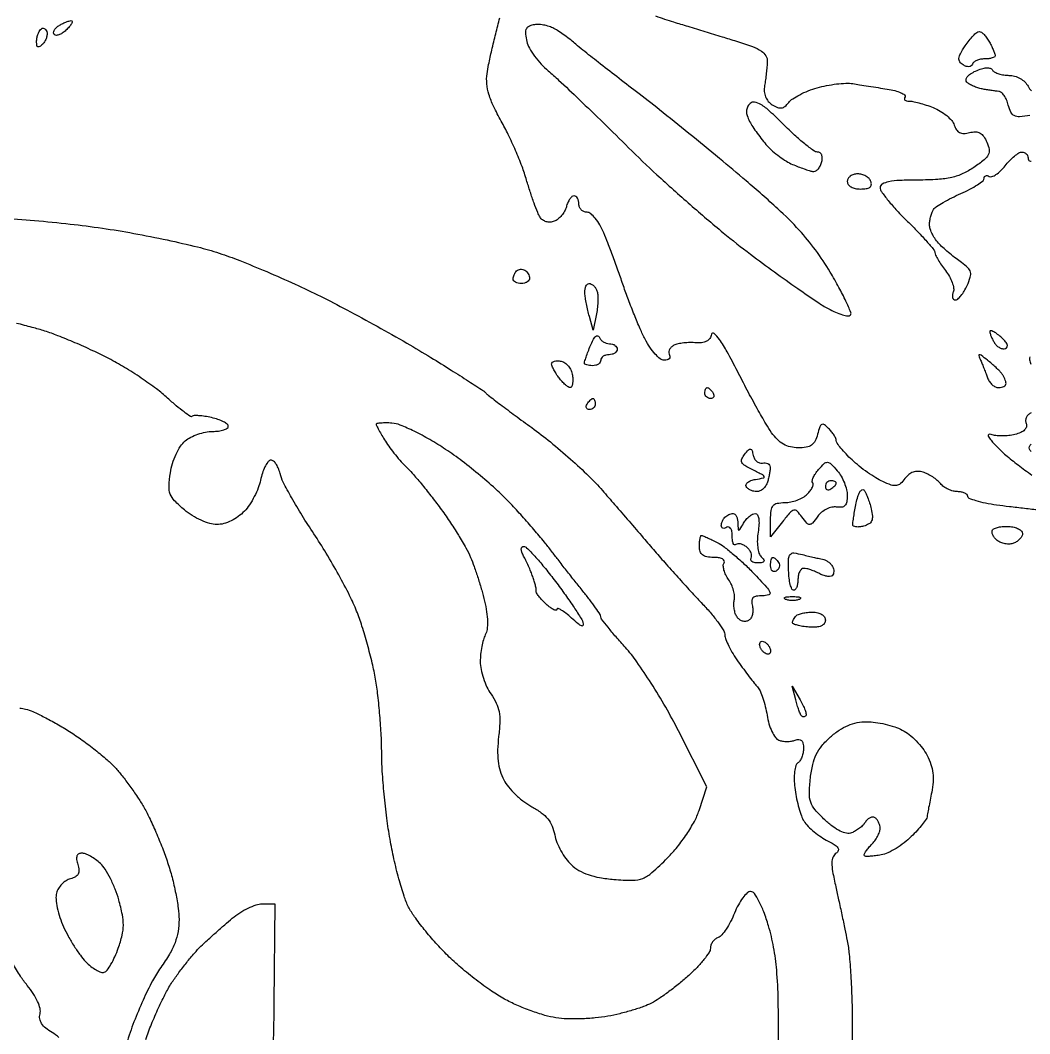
# Model space of a CAD drawing. Extents: x 0 to 102, y 0 to 135.
# Drawn here: x 58.12 to 73.71, y 70.39 to 86.04 of the extents above; entities that cross this region are included whole.
import ezdxf

# ---------------------------------------------------------------- set-up
doc = ezdxf.new("R2010")
doc.units = 0
doc.header["$MEASUREMENT"] = 0

msp = doc.modelspace()

# ---------------------------------------------------------------- linework, layer by layer
for points in [[(67.934866, 86.108744, 0.011728), (68.211253, 86.01705, 0.000029), (68.431732, 85.949614, 0.000017), (68.695935, 85.868832, 0.000017), (68.960376, 85.787995, 0.000028), (69.18165, 85.720377, -0.013184), (69.431023, 85.636938, -0.05921), (69.56814, 85.567712, -0.115076), (69.63769, 85.493922, -0.144993), (69.659786, 85.403127, -0.010727), (69.654192, 85.324156, -0.005417), (69.643931, 85.224889, -0.005377), (69.631112, 85.122535, -0.007968), (69.617486, 85.033155, 0.059216), (69.612975, 84.941039, 0.078366), (69.631748, 84.859312, 0.082877), (69.673562, 84.790738, 0.075987), (69.736505, 84.737055, 0.044146), (69.817359, 84.696364, 0.129958), (69.878673, 84.688999, 0.139846), (69.932868, 84.712994, 0.05442), (69.990305, 84.772541, -0.083306), (70.051633, 84.829211, -0.025549), (70.160896, 84.893028, -0.024784), (70.292561, 84.95309, -0.024797), (70.4295, 84.999817, -0.022186), (70.574572, 85.034534, -0.018713), (70.730623, 85.058614, -0.019123), (70.874789, 85.0698, -0.048692), (70.9794, 85.063714, -0.000093), (71.082763, 85.047499, -0.000039), (71.222655, 85.025516, -0.000038), (71.372654, 85.001922, -0.000049), (71.510501, 84.980214, -0.022475), (71.629987, 84.955839, -0.041923), (71.72337, 84.923855, -0.060949), (71.780772, 84.889795, -0.384159), (71.786361, 84.859077, 0.127378), (71.778187, 84.832668, 0.203434), (71.786266, 84.810847, 0.151622), (71.810511, 84.797163, 0.067552), (71.84746, 84.794275, -0.065671), (71.904767, 84.790012, -0.014337), (72.001255, 84.767004, -0.014699), (72.112163, 84.733648, -0.013626), (72.223793, 84.693052, -0.040714), (72.33148, 84.640043, -0.039148), (72.430667, 84.569672, -0.041788), (72.507908, 84.493435, -0.100609), (72.546797, 84.423561, 0.069079), (72.581268, 84.351331, 0.133379), (72.628972, 84.30929, 0.122591), (72.694383, 84.295126, 0.053603), (72.782904, 84.307405, -0.062608), (72.87484, 84.31848, -0.124937), (72.945292, 84.300208, -0.115638), (73.001987, 84.249205, -0.049232), (73.0521, 84.159523, -0.061505), (73.085379, 84.047317, -0.161673), (73.072575, 83.965432, -0.105693), (73.007577, 83.886079, -0.018693), (72.852005, 83.771086, -0.041593), (72.680436, 83.67376, -0.052623), (72.507894, 83.615099, -0.040564), (72.294259, 83.584669, -0.014312), (71.984855, 83.574832, 0.009751), (71.705024, 83.568489, 0.038011), (71.533226, 83.548096, 0.071989), (71.434576, 83.513437, 0.279236), (71.4024, 83.460315, 0.156659), (71.42307, 83.395963, 0.014282), (71.526271, 83.26025, 0.017394), (71.662571, 83.102789, 0.012743), (71.824087, 82.937469, -0.007946), (71.985756, 82.775137, -0.011643), (72.12229, 82.626856, -0.007162), (72.230934, 82.499574, -0.170068), (72.247087, 82.456044, 0.112471), (72.256868, 82.41649, 0.016906), (72.296328, 82.344298, 0.018262), (72.349803, 82.260973, 0.014861), (72.412873, 82.175694, -0.038622), (72.472363, 82.086712, -0.042444), (72.515336, 81.992331, -0.046741), (72.537201, 81.906348, -0.131249), (72.530722, 81.845101, 0.057221), (72.51874, 81.798582, 0.101952), (72.521314, 81.759291, 0.148214), (72.537583, 81.73351, 0.180314), (72.564169, 81.7236, 0.184102), (72.601626, 81.737876, 0.039616), (72.650494, 81.788947, 0.036397), (72.700923, 81.860886, 0.027786), (72.7456, 81.946058, 0.029461), (72.79532, 82.074774, 0.138506), (72.798024, 82.153232, 0.146499), (72.759276, 82.219102, 0.034294), (72.658566, 82.300471, -0.013076), (72.575303, 82.362098, -0.008069), (72.480515, 82.438663, -0.00809), (72.389218, 82.517417, -0.014364), (72.316987, 82.585613, -0.042925), (72.25846, 82.655155, -0.036712), (72.209179, 82.737291, -0.038347), (72.175501, 82.819136, -0.08079), (72.165095, 82.88685, -0.035657), (72.170153, 82.949908, -0.02811), (72.184268, 83.016947, -0.028869), (72.204593, 83.077984, -0.060454), (72.228545, 83.121835, -0.091988), (72.272978, 83.164632, -0.013998), (72.37806, 83.229811, -0.01527), (72.508033, 83.300253, -0.012694), (72.65025, 83.367334, 0.0167), (72.787998, 83.43366, 0.024344), (72.904182, 83.501863, 0.021747), (72.991223, 83.564395, 0.230014), (73.0098, 83.602641, -0.120145), (73.015985, 83.62801, -0.187095), (73.032661, 83.642713, -0.15245), (73.057861, 83.643977, -0.075421), (73.087626, 83.631287, 0.233207), (73.129017, 83.627328, 0.057043), (73.191646, 83.659682, 0.046604), (73.262811, 83.717695, 0.031812), (73.332451, 83.795494, -0.025078), (73.403253, 83.876766, -0.030087), (73.477883, 83.945435, -0.031219), (73.546263, 83.994382, -0.140627), (73.593026, 84.0078, -0.094684), (73.628743, 84.000975, -0.096815), (73.659113, 83.981482, -0.098901), (73.679442, 83.952394, -0.103571), (73.6866, 83.918207, 0.102575), (73.692876, 83.887938, 0.178572), (73.710366, 83.86962, 0.16638), (73.736611, 83.866313, 0.087518)], [(73.860339, 78.477688, -0.002532), (73.631874, 78.50215, -0.002521), (73.39941, 78.529419, -0.003971), (73.20015, 78.55542, -0.015097), (73.029914, 78.584273, -0.023926), (72.886469, 78.620278, -0.020534), (72.777494, 78.658193, -0.307942), (72.756, 78.689784, 0.204787), (72.744102, 78.717616, 0.083439), (72.70934, 78.74121, 0.06368), (72.657965, 78.757252, 0.043893), (72.597159, 78.7626, -0.066085), (72.52882, 78.771672, -0.044465), (72.454839, 78.798914, -0.044388), (72.386661, 78.838899, -0.064825), (72.335719, 78.886224, 0.047306), (72.284297, 78.937454, 0.027426), (72.213975, 78.989175, 0.027216), (72.137085, 79.033701, 0.040808), (72.065347, 79.063097, 0.072458), (71.985783, 79.076155, 0.090034), (71.91189, 79.06411, 0.086976), (71.84505, 79.026311, 0.062891), (71.786155, 78.963971, -0.049451), (71.71666, 78.886345, -0.152741), (71.653656, 78.856789, -0.117505), (71.574704, 78.864585, -0.023794), (71.442994, 78.917184, -0.031591), (71.336904, 78.973865, -0.01513), (71.207996, 79.05908, -0.014933), (71.07833, 79.156478, -0.020608), (70.968426, 79.251962, -0.01409), (70.875425, 79.344832, -0.018943), (70.79693, 79.43432, -0.016284), (70.738058, 79.511828, -0.155494), (70.7256, 79.550918, 0.110436), (70.717844, 79.585605, 0.030411), (70.690833, 79.634959, 0.029164), (70.652543, 79.688606, 0.026808), (70.607244, 79.739042, 0.038914), (70.540583, 79.796063, 0.28693), (70.500664, 79.798901, 0.192751), (70.469586, 79.76216, 0.018841), (70.436432, 79.648399, -0.056024), (70.39806, 79.545783, -0.123318), (70.343521, 79.48299, -0.111746), (70.261983, 79.449695, -0.041298), (70.137549, 79.4394, -0.057423), (70.016196, 79.453383, -0.071575), (69.91059, 79.494629, -0.067064), (69.815843, 79.566533, -0.043145), (69.726705, 79.67205, -0.022216), (69.640843, 79.805771, -0.004659), (69.50333, 80.047595, -0.004877), (69.349011, 80.331433, -0.004599), (69.197163, 80.6238, 0.008506), (69.039701, 80.92127, 0.026276), (68.919631, 81.114329, 0.056836), (68.838414, 81.206467, 0.576138), (68.79955, 81.193991, -0.100802), (68.770663, 81.128555, -0.122553), (68.719995, 81.084983, -0.094451), (68.643769, 81.063227, -0.041455), (68.53836, 81.062509, 0.028032), (68.443118, 81.064415, 0.026216), (68.346081, 81.055807, 0.027169), (68.260827, 81.03895, 0.076155), (68.204949, 81.015222, 0.073593), (68.168598, 80.984574, 0.08798), (68.145296, 80.946384, 0.100585), (68.13842, 80.906774, 0.131994), (68.148913, 80.871754, -0.150853), (68.156671, 80.841885, -0.191597), (68.14505, 80.816134, -0.131257), (68.113736, 80.798732, -0.061633), (68.067412, 80.793, -0.16846), (68.006361, 80.81417, -0.040866), (67.927029, 80.887966, -0.037359), (67.845006, 80.992531, -0.029694), (67.772309, 81.11629, -0.015096), (67.697135, 81.275327, -0.006467), (67.60595, 81.491946, -0.006392), (67.514655, 81.725446, -0.008377), (67.437585, 81.94114, 0.003954), (67.36281, 82.156401, 0.003107), (67.278473, 82.388559, 0.003141), (67.197361, 82.603436, 0.007725), (67.13436, 82.75995, 0.031422), (67.074046, 82.881397, 0.040335), (67.003181, 82.984008, 0.04518), (66.932539, 83.056088, 0.178143), (66.875165, 83.0772, -0.09996), (66.82717, 83.086892, -0.098157), (66.786343, 83.114477, -0.097725), (66.758997, 83.155668, -0.098124), (66.7494, 83.2041, 0.056959), (66.743853, 83.252638, 0.076307), (66.727447, 83.293723, 0.095369), (66.703176, 83.321263, 0.166062), (66.674667, 83.331, 0.181292), (66.642856, 83.319074, 0.060024), (66.608922, 83.281423, 0.050535), (66.578193, 83.226823, 0.038985), (66.555799, 83.162227, -0.062645), (66.528309, 83.093582, -0.047925), (66.482484, 83.026859, -0.048978), (66.426359, 82.971852, -0.077919), (66.368194, 82.938399, -0.078564), (66.305979, 82.925164, -0.083671), (66.244127, 82.932256, -0.087051), (66.18999, 82.958727, -0.094723), (66.149937, 83.001422, -0.046245), (66.113172, 83.073412, -0.007721), (66.05781, 83.218597, -0.008406), (65.99805, 83.391908, -0.007363), (65.941333, 83.574929, 0.019307), (65.871643, 83.782173, 0.010594), (65.771269, 84.030453, 0.010546), (65.65856, 84.278517, 0.016563), (65.550304, 84.486111, -0.01794), (65.432413, 84.71371, -0.0374), (65.360743, 84.899989, -0.047352), (65.328189, 85.062346, -0.060144), (65.330769, 85.215082, -0.017211), (65.355648, 85.358769, -0.00479), (65.404501, 85.582001, -0.004828), (65.464688, 85.833734, -0.005051), (65.528867, 86.0805, -0.00752)], [(73.716924, 84.572145, -0.022875), (73.556901, 84.553639, -0.129433), (73.473265, 84.569554, -0.172738), (73.421027, 84.622021, -0.048842), (73.381595, 84.732262, 0.0406), (73.354672, 84.811624, 0.050265), (73.316685, 84.879748, 0.058649), (73.274017, 84.927786, 0.166627), (73.233279, 84.944873, -0.013565), (73.185288, 84.9494, -0.005094), (73.118332, 84.958246, -0.005042), (73.045587, 84.969363, -0.006106), (72.977593, 84.98131, -0.032418), (72.911115, 84.998353, -0.026845), (72.842946, 85.02475, -0.027668), (72.782928, 85.055877, -0.06299), (72.742648, 85.087112, -0.224132), (72.729163, 85.124705, -0.143225), (72.746742, 85.168582, -0.082553), (72.797748, 85.2152, -0.037072), (72.877584, 85.258985, -0.031101), (72.969358, 85.29409, -0.06188), (73.045809, 85.307967, -0.088825), (73.103263, 85.300967, -0.181662), (73.138672, 85.27361, 0.132687), (73.172056, 85.242297, 0.044833), (73.233993, 85.216114, 0.040853), (73.310919, 85.198209, 0.036772), (73.392516, 85.1922, -0.070145), (73.479202, 85.179979, -0.060567), (73.563901, 85.144058, -0.061527), (73.636247, 85.089629, -0.078034), (73.6866, 85.023, 0.079043), (73.741466, 84.950701, 0.074598)], [(57.820567, 82.987598, -0.006552), (58.341154, 82.950101, -0.006479), (58.891814, 82.895982, -0.008692), (59.3892, 82.831812, -0.008884), (59.875048, 82.751681, -0.007311), (60.390529, 82.649414, -0.007395), (60.861245, 82.541551, -0.01943), (61.19418, 82.446209, -0.014854), (61.511592, 82.331256, -0.006424), (61.927366, 82.160342, -0.00635), (62.365353, 81.967075, -0.008374), (62.75928, 81.779204, -0.006786), (63.163068, 81.571378, -0.004187), (63.63256, 81.316552, -0.004198), (64.092446, 81.056863, -0.007514), (64.4652, 80.834705, -0.002168), (64.776264, 80.641053, -0.003277), (65.045239, 80.469512, -0.001283), (65.27462, 80.320263, -0.076942), (65.3112, 80.287329, 0.058897), (65.346242, 80.253423, 0.001258), (65.537532, 80.108384, 0.002884), (65.762947, 79.940394, 0.001939), (66.022293, 79.750979, -0.014632), (66.309117, 79.530117, -0.010367), (66.618241, 79.266457, -0.010477), (66.90323, 79.002091, -0.021729), (67.111896, 78.781894, -0.000349), (67.301384, 78.563377, -0.000216), (67.523919, 78.306163, -0.000216), (67.743602, 78.051804, -0.000388), (67.923603, 77.84288, 0.003598), (68.09843, 77.642576, 0.00241), (68.30115, 77.415871, 0.002426), (68.499689, 77.198117, 0.00478), (68.65995, 77.027356, -0.015411), (68.792235, 76.880259, -0.019865), (68.903924, 76.736907, -0.018023), (68.986556, 76.612451, -0.138392), (69.0054, 76.545672, 0.096188), (69.017903, 76.481282, 0.020023), (69.065457, 76.37582, 0.02033), (69.131585, 76.256004, 0.017967), (69.20985, 76.136779, 0.004417), (69.295021, 76.018892, 0.004481), (69.381864, 75.903091, 0.004364), (69.459184, 75.8037, 0.018291), (69.50833, 75.746111, -0.082945), (69.548113, 75.685057, -0.021621), (69.590466, 75.575462, -0.021368), (69.628492, 75.444607, -0.020381), (69.655903, 75.308912, 0.0322), (69.685773, 75.177156, 0.038334), (69.731135, 75.05807, 0.041982), (69.784143, 74.966447, 0.150107), (69.836823, 74.925189, 0.055439), (69.894866, 74.910019, 0.036056), (69.96406, 74.904973, 0.036071), (70.033207, 74.909918, 0.055784), (70.0911, 74.925006, -0.088263), (70.147635, 74.935899, -0.200205), (70.187303, 74.920013, -0.152668), (70.210845, 74.876057, -0.04721), (70.218, 74.800444, -0.045758), (70.211556, 74.730179, -0.045804), (70.19244, 74.662283, -0.049822), (70.164369, 74.606408, -0.113511), (70.130987, 74.573409, 0.188254), (70.099797, 74.531957, 0.037276), (70.081139, 74.439153, 0.034765), (70.074724, 74.321317, 0.026215), (70.083479, 74.191885, 0.01863), (70.105376, 74.053756, 0.015799), (70.138497, 73.909744, 0.016088), (70.177071, 73.780403, 0.042373), (70.2153, 73.691645, 0.063502), (70.269223, 73.61583, 0.02778), (70.357934, 73.529778, 0.026942), (70.463535, 73.44769, 0.032423), (70.571227, 73.382832, -0.019219), (70.691161, 73.314849, -0.092981), (70.748761, 73.262303, -0.244129), (70.756167, 73.218354, -0.178166), (70.725083, 73.178681, 0.15367), (70.675679, 73.121465, 0.098343), (70.657116, 73.034907, 0.049019), (70.668555, 72.896992, 0.010183), (70.717175, 72.658474, -0.001814), (70.761648, 72.457537, -0.001211), (70.811179, 72.227154, -0.00122), (70.858117, 72.003546, -0.002396), (70.894168, 71.8254, -0.026253), (70.923416, 71.621382, -0.007093), (70.948128, 71.295592, -0.007161), (70.965661, 70.92441, -0.007369), (70.972339, 70.5564, -0.00952), (70.966633, 70.191497, -0.009723)], [(69.832468, 70.218, 0.00519), (69.827824, 70.911671, 0.016657), (69.804556, 71.373088, 0.024035), (69.757525, 71.727975, 0.028166), (69.678102, 72.05805, 0.016526), (69.605684, 72.272617, 0.030507), (69.53072, 72.440689, 0.034052), (69.459403, 72.557371, 0.243154), (69.402467, 72.5868, 0.192515), (69.348905, 72.565383, 0.041504), (69.281227, 72.489313, 0.03765), (69.212614, 72.381998, 0.028254), (69.153241, 72.254929, -0.024245), (69.093567, 72.124499, -0.028112), (69.024114, 72.006981, -0.028922), (68.955093, 71.915776, -0.125337), (68.900126, 71.876884, 0.079118), (68.854128, 71.850283, 0.06535), (68.815146, 71.809109, 0.066664), (68.788788, 71.760214, 0.090567), (68.7798, 71.710999, -0.146291), (68.760708, 71.647142, -0.02221), (68.68188, 71.537988, -0.023289), (68.574094, 71.414209, -0.018271), (68.446454, 71.29013, -0.013229), (68.301168, 71.165693, -0.010963), (68.140249, 71.040836, -0.011115), (67.987636, 70.932868, -0.029067), (67.872158, 70.864372, -0.033231), (67.749649, 70.811008, -0.012945), (67.574112, 70.753131, -0.012748), (67.380219, 70.700074, -0.015455), (67.19589, 70.66065, -0.022343), (67.002547, 70.634367, -0.015232), (66.781061, 70.621068, -0.015375), (66.566217, 70.621333, -0.029666), (66.395004, 70.637008, -0.033642), (66.224327, 70.674793, -0.015994), (66.010379, 70.745009, -0.015773), (65.790525, 70.832986, -0.021564), (65.598994, 70.926763, -0.026258), (65.402322, 71.047597, -0.012825), (65.164227, 71.220863, -0.012685), (64.925247, 71.414158, -0.017936), (64.723387, 71.59897, -0.015356), (64.541313, 71.789434, -0.013362), (64.362354, 71.999567, -0.013557), (64.210655, 72.19845, -0.038092), (64.119462, 72.34774, -0.039568), (64.049787, 72.515753, -0.011598), (63.969605, 72.783644, -0.011571), (63.893085, 73.090367, -0.012174), (63.832251, 73.395171, -0.011289), (63.783038, 73.720636, -0.007838), (63.741532, 74.09027, -0.00791), (63.712851, 74.446583, -0.016128), (63.7038, 74.727102, 0.012822), (63.696936, 74.994745, 0.007972), (63.675834, 75.308151, 0.007996), (63.645119, 75.616881, 0.014316), (63.608598, 75.869133, 0.015449), (63.557937, 76.114871, 0.00933), (63.483554, 76.402741, 0.009342), (63.398902, 76.686202, 0.016155), (63.316604, 76.917975, 0.023377), (63.208995, 77.158783, 0.009531), (63.041395, 77.476006, 0.009406), (62.848043, 77.810646, 0.011854), (62.656065, 78.112512, -0.009094), (62.47426, 78.394927, -0.010472), (62.311488, 78.670934, -0.009642), (62.18335, 78.909665, -0.05818), (62.134262, 79.041235, 0.038619), (62.105207, 79.129479, 0.060289), (62.065802, 79.198993, 0.082518), (62.022801, 79.240689, 0.236013), (61.982728, 79.246409, 0.161959), (61.942986, 79.216641, 0.037846), (61.900238, 79.143871, 0.03518), (61.861509, 79.048334, 0.028276), (61.833179, 78.941098, -0.042972), (61.797687, 78.821124, -0.026467), (61.736739, 78.686973, -0.026445), (61.661822, 78.559766, -0.042292), (61.583608, 78.460973, -0.047761), (61.48969, 78.378408, -0.043879), (61.379206, 78.31248, -0.045694), (61.264343, 78.269379, -0.067014), (61.157544, 78.255, -0.072858), (61.048994, 78.270902, -0.033225), (60.914392, 78.321159, -0.031912), (60.776544, 78.394255, -0.03705), (60.656221, 78.481148, -0.024845), (60.505172, 78.621634, -0.102899), (60.438615, 78.726196, -0.103444), (60.419452, 78.848336, -0.025247), (60.440115, 79.052198, -0.036912), (60.473433, 79.197578, -0.034108), (60.528424, 79.340514, -0.035977), (60.596577, 79.463108, -0.073646), (60.669458, 79.54515, -0.055727), (60.754899, 79.601876, -0.034186), (60.866043, 79.64971, -0.03397), (60.984061, 79.682393, -0.050604), (61.090572, 79.6932, 0.0302), (61.184216, 79.698861, 0.046955), (61.263199, 79.716077, 0.059629), (61.318163, 79.741122, 0.261774), (61.335, 79.771078, 0.233059), (61.318358, 79.804842, 0.044005), (61.258669, 79.842845, 0.038846), (61.174677, 79.878489, 0.026879), (61.075151, 79.906029, 0.015361), (60.972931, 79.925209, 0.021659), (60.880815, 79.935519, 0.01869), (60.806084, 79.937819, 0.197196), (60.778476, 79.926276, -0.358262), (60.750913, 79.923584, -0.011165), (60.651374, 79.993599, -0.017119), (60.532095, 80.088012, -0.010423), (60.397499, 80.207171, 0.026345), (60.225745, 80.349738, 0.012151), (59.988554, 80.517582, 0.011997), (59.730021, 80.682396, 0.016293), (59.488623, 80.817729, 0.010289), (59.241463, 80.939507, 0.007788), (58.965531, 81.063276, 0.007882), (58.702718, 81.171401, 0.018097), (58.5009, 81.242417, 0.009228), (58.305396, 81.29942, 0.005151), (58.065474, 81.361948, 0.005136)], [(73.715075, 80.843536, 0.175334), (73.709169, 80.798996, 0.046467), (73.731275, 80.72955, -0.006103)], [(73.735288, 79.980045, 0.093821), (73.691887, 79.953226, 0.096565), (73.661815, 79.912638, 0.099073), (73.64968, 79.864639, 0.104512), (73.657334, 79.816641, -0.155133), (73.660417, 79.764074, -0.137086), (73.632986, 79.716351, -0.091885), (73.573179, 79.676014, -0.041078), (73.482981, 79.645319, -0.034837), (73.388269, 79.62845, -0.02793), (73.284807, 79.623192, -0.028729), (73.188202, 79.62924, -0.061689), (73.115882, 79.647182, 0.200635), (73.079429, 79.646103, 0.422695), (73.070786, 79.622079, 0.065345), (73.114654, 79.555844, 0.012123), (73.213349, 79.447699, 0.027738), (73.341615, 79.327882, 0.010672), (73.532051, 79.175594, 0.010528), (73.746114, 79.018811, 0.012768)], [(73.737083, 79.378311, -0.137793), (73.709262, 79.41825, -0.17236), (73.709556, 79.461446, -0.150879), (73.736915, 79.497609, -0.098036)], [(58.114647, 75.419127, -0.038138), (58.204097, 75.404427, -0.046828), (58.315436, 75.365952, -0.011412), (58.490647, 75.281505, -0.011599), (58.687893, 75.17499, -0.011323), (58.8816, 75.058617, -0.014725), (59.077331, 74.92669, -0.011728), (59.280706, 74.773369, -0.011901), (59.4625, 74.622337, -0.029025), (59.58686, 74.50052, -0.017631), (59.693036, 74.375085, -0.009687), (59.814444, 74.214651, -0.009646), (59.931489, 74.046879, -0.015209), (60.024649, 73.8981, -0.021027), (60.112904, 73.731424, -0.009301), (60.215936, 73.504569, -0.009186), (60.316362, 73.259802, -0.012221), (60.398038, 73.033619, -0.017178), (60.465259, 72.806487, -0.013953), (60.522029, 72.559002, -0.014184), (60.561526, 72.327818, -0.035226), (60.5736, 72.156653, -0.041108), (60.558063, 71.967989, -0.049901), (60.511771, 71.796774, -0.043386), (60.426417, 71.620301, -0.02195), (60.290754, 71.413734, 0.036009), (60.163674, 71.207855, 0.01435), (60.018597, 70.909296, 0.013957), (59.877956, 70.572635, 0.015652), (59.762004, 70.24116, -0.004579)], [(60.059566, 70.3026, -0.014798), (60.147655, 70.537913, -0.011259), (60.257474, 70.790372, -0.011412), (60.371268, 71.022585, -0.026021), (60.469999, 71.1909, -0.013752), (60.571371, 71.335931, -0.00995), (60.691874, 71.492023, -0.010063), (60.812377, 71.63583, -0.021498), (60.91226, 71.7408, -0.006022), (61.01525, 71.837748, -0.003202), (61.144953, 71.955406, -0.003186), (61.27906, 72.073972, -0.004945), (61.396417, 72.174375, -0.032392), (61.512244, 72.259369, -0.029888), (61.641153, 72.331228, -0.031199), (61.763848, 72.381147, -0.08113), (61.857673, 72.396492), (62.0541, 72.396534), (62.039618, 70.863117, -0.005642), (62.026483, 70.22951, -0.005573)], [(58.719804, 70.331934, 0.052028), (58.612642, 70.410062, -0.039101), (58.51461, 70.477732, -0.078439), (58.451904, 70.547533, -0.10115), (58.423322, 70.620413, -0.107192), (58.426502, 70.697076, 0.123696), (58.427226, 70.778687, 0.045349), (58.389803, 70.888697, 0.039342), (58.322684, 71.012386, 0.029118), (58.230454, 71.137813, -0.029062), (58.125768, 71.280149, -0.013343), (58.005471, 71.47664, -0.013163)]]:
    msp.add_lwpolyline(points, format="xyb")
for points in [[(58.908793, 86.036905, -0.386802), (58.922451, 86.024937, -0.14466), (58.917637, 85.997584, -0.057554), (58.889174, 85.953808, -0.023482), (58.841314, 85.901229, -0.039697), (58.784696, 85.852952, -0.058934), (58.727843, 85.821228, -0.077508), (58.67927, 85.80952, -0.220265), (58.647371, 85.821229, -0.195698), (58.6356, 85.849157, -0.119033), (58.643693, 85.884584, -0.084326), (58.671392, 85.922592, -0.052259), (58.71485, 85.956904, -0.021825), (58.767597, 85.987125, -0.021354), (58.823156, 86.01287, -0.02182), (58.87376, 86.031204, -0.071452)], [(66.364392, 85.915663, 0.046678), (66.289877, 85.947298, 0.033891), (66.202314, 85.968766, 0.034498), (66.115618, 85.977789, 0.061279), (66.044187, 85.971511, 0.076695), (65.970593, 85.943544, 0.173817), (65.932294, 85.899018, 0.123025), (65.923706, 85.828588, 0.030445), (65.945195, 85.713348, 0.067626), (65.986121, 85.610966, 0.029367), (66.065886, 85.487621, 0.028396), (66.167391, 85.364519, 0.033623), (66.276967, 85.260941, -0.015948), (66.437091, 85.119953, -0.002268), (66.755161, 84.818632, -0.00258), (67.128152, 84.458356, -0.002196), (67.518058, 84.074476, 0.009522), (67.954459, 83.657233, 0.006359), (68.469046, 83.195607, 0.006404), (68.979551, 82.760639, 0.012492), (69.399456, 82.429411, 0.003833), (69.771064, 82.155475, 0.004395), (70.130354, 81.899637, 0.003972), (70.438557, 81.687859, 0.02503), (70.601666, 81.589186, 0.020782), (70.71528, 81.533962, 0.030484), (70.819621, 81.495883, 0.030739), (70.904222, 81.476294, 0.242457), (70.941385, 81.488185, 0.305183), (70.949754, 81.53101, 0.00922), (70.872369, 81.705295, 0.01532), (70.766946, 81.914417, 0.009621), (70.63164, 82.152485, 0.024485), (70.404101, 82.496008, 0.027616), (70.152404, 82.801469, 0.021666), (69.82108, 83.131244, 0.008318), (69.333865, 83.561238, 0.003592), (68.920403, 83.908981, 0.002519), (68.450026, 84.294875, 0.002541), (67.995804, 84.659889, 0.005307), (67.6377, 84.938526, -0.00169), (67.333457, 85.17174, -0.002031), (67.048993, 85.393173, -0.001735), (66.81079, 85.581494, -0.013608), (66.702792, 85.672398, 0.015316), (66.624336, 85.737979, 0.010586), (66.531815, 85.807507, 0.010685), (66.439956, 85.870609, 0.021448)], [(58.529805, 85.866885, -0.099514), (58.535282, 85.822716, -0.059262), (58.525062, 85.770527, -0.055968), (58.501697, 85.718709, -0.062578), (58.468117, 85.675478, -0.034004), (58.422428, 85.635613, -0.258294), (58.39515, 85.631661, -0.271978), (58.378306, 85.652573, -0.036751), (58.374, 85.71108, -0.041901), (58.378549, 85.765271, -0.036082), (58.392121, 85.820815, -0.037708), (58.412012, 85.869601, -0.080892), (58.435688, 85.902487, -0.120996), (58.461727, 85.918259, -0.167901), (58.488781, 85.917475, -0.142612), (58.512776, 85.899424, -0.080367)], [(72.931953, 85.869, -0.15841), (72.965509, 85.858095, -0.042495), (73.008454, 85.820931, -0.038633), (73.052614, 85.767996, -0.031672), (73.091423, 85.705362, -0.011153), (73.124955, 85.639201, -0.013553), (73.153274, 85.575733, -0.012142), (73.174195, 85.521522, -0.086217), (73.179, 85.493862, -0.273022), (73.168117, 85.475417, -0.054472), (73.131368, 85.460059, -0.043854), (73.078979, 85.449474, -0.027936), (73.01685, 85.446, 0.047196), (72.95273, 85.439934, 0.05446), (72.894048, 85.421945, 0.06264), (72.849046, 85.395494, 0.146701), (72.8265, 85.364111, -0.157721), (72.806597, 85.33763, -0.135589), (72.773671, 85.325838, -0.10012), (72.730812, 85.331234, -0.057848), (72.683627, 85.353469, -0.096975), (72.632925, 85.400635, -0.185339), (72.618744, 85.453587, -0.100644), (72.641605, 85.526081, -0.018489), (72.714506, 85.646858, -0.021023), (72.775502, 85.731922, -0.027657), (72.838422, 85.803746, -0.027411), (72.895458, 85.855957, -0.173321)], [(69.911616, 84.430929, 0.010736), (69.699652, 84.635048, 0.046198), (69.560678, 84.7413, 0.09732), (69.463371, 84.778638, 0.244122), (69.393009, 84.756369, 0.081465), (69.353016, 84.700682, 0.109614), (69.338189, 84.640592, 0.087746), (69.348977, 84.56993, 0.037115), (69.386532, 84.48129, 0.025378), (69.434168, 84.399176, 0.011793), (69.50376, 84.297456, 0.011648), (69.582012, 84.193853, 0.015925), (69.657522, 84.104574, 0.030104), (69.741778, 84.021767, 0.02053), (69.846618, 83.937767, 0.020738), (69.954828, 83.86485, 0.038692), (70.0488, 83.816625, 0.00728), (70.136972, 83.781179, 0.007069), (70.226998, 83.747955, 0.007003), (70.306959, 83.720977, 0.025888), (70.358433, 83.707304, 0.158527), (70.39909, 83.711654, 0.091141), (70.440076, 83.739862, 0.07467), (70.475204, 83.787324, 0.058144), (70.498563, 83.847204, 0.054656), (70.507998, 83.911112, 0.101823), (70.499405, 83.962534, 0.142912), (70.474288, 83.995409, 0.159962), (70.436546, 84.0078, -0.158519), (70.376014, 84.027486, -0.012397), (70.239442, 84.132094, -0.015922), (70.080426, 84.268848, -0.011478)], [(71.054949, 83.6694, 0.070952), (70.993746, 83.660671, 0.08643), (70.941844, 83.63523, 0.100276), (70.907144, 83.597434, 0.136548), (70.8948, 83.553075, 0.164139), (70.910172, 83.50751, 0.101209), (70.953184, 83.469914, 0.077914), (71.018996, 83.445062, 0.051433), (71.099587, 83.43675, 0.036352), (71.189029, 83.443261, 0.121303), (71.243149, 83.465304, 0.202675), (71.265441, 83.50227, 0.127977), (71.259736, 83.553075, 0.10585), (71.230758, 83.597563, 0.066593), (71.181166, 83.63523, 0.062379), (71.11951, 83.660717, 0.066946)], [(65.9152, 82.181607, -0.069632), (65.94305, 82.158499, -0.052641), (65.966615, 82.126446, -0.05339), (65.982628, 82.090791, -0.079017), (65.988, 82.057007, -0.156819), (65.978237, 82.026645, -0.097386), (65.950723, 82.000785, -0.079459), (65.909626, 81.983328, -0.06085), (65.8611, 81.9774, -0.053595), (65.812551, 81.982619, -0.073362), (65.771477, 81.998109, -0.093122), (65.743903, 82.020998, -0.17482), (65.7342, 82.0479, -0.063383), (65.738139, 82.078845, -0.039128), (65.750092, 82.113583, -0.038722), (65.767587, 82.146618, -0.055296), (65.7883, 82.1725, -0.101199), (65.814456, 82.189775, -0.077739), (65.847893, 82.197492, -0.074868), (65.883314, 82.19473, -0.081757)], [(66.909549, 81.9774, -0.125242), (66.941601, 81.969244, -0.064133), (66.97543, 81.944761, -0.057566), (67.005811, 81.908782, -0.055012), (67.027735, 81.866288, -0.073811), (67.040933, 81.807004, -0.022485), (67.043398, 81.714836, -0.021975), (67.036872, 81.610004, -0.022344), (67.021181, 81.506738), (66.97199, 81.2583), (66.911428, 81.4698, -0.012579), (66.887619, 81.561615, -0.009746), (66.866179, 81.662662, -0.009876), (66.849866, 81.757787, -0.023301), (66.842433, 81.82935, -0.049089), (66.844769, 81.886013, -0.071702), (66.85867, 81.93391, -0.095024), (66.881374, 81.966045, -0.193932)], [(73.265574, 81.15238, 0.019574), (73.199907, 81.204293, 0.042744), (73.145063, 81.237496, 0.084017), (73.108988, 81.248312, 0.457151), (73.095695, 81.236322, 0.07274), (73.101018, 81.204539, 0.021351), (73.118207, 81.158002, 0.020955), (73.142275, 81.106669, 0.021084), (73.170511, 81.057639, 0.067561), (73.205824, 81.015677, 0.069452), (73.25074, 80.985105, 0.076389), (73.298047, 80.970136, 0.119496), (73.34039, 80.973697, 0.23613), (73.365095, 80.998407, 0.181464), (73.363643, 81.037089, 0.085808), (73.329884, 81.090023, 0.030954)], [(67.062634, 81.15255, 0.090094), (67.086605, 81.112124, 0.067423), (67.125572, 81.077864, 0.066309), (67.172999, 81.054711, 0.080606), (67.22175, 81.0468, -0.068857), (67.267558, 81.040462, -0.085122), (67.306394, 81.021949, -0.099913), (67.332361, 80.994461, -0.140362), (67.3416, 80.9622, -0.148195), (67.331823, 80.929937, -0.098894), (67.304323, 80.902451, -0.082425), (67.263214, 80.883919, -0.064853), (67.2147, 80.8776, 0.064853), (67.166186, 80.871281, 0.082425), (67.125077, 80.852749, 0.098894), (67.097577, 80.825263, 0.148195), (67.0878, 80.793, -0.148195), (67.078023, 80.760737, -0.098894), (67.050523, 80.733251, -0.082425), (67.009414, 80.714719, -0.064853), (66.9609, 80.7084, -0.027432), (66.912276, 80.71107, -0.043151), (66.871277, 80.719208, -0.053281), (66.842461, 80.731007, -0.275595), (66.834, 80.745193, -0.078579), (66.837827, 80.769395, -0.004495), (66.861813, 80.841136, -0.006774), (66.892414, 80.926234, -0.004917), (66.928684, 81.020143, -0.02705), (66.968133, 81.105595, -0.0763), (67.007246, 81.158251, -0.213662), (67.038956, 81.170136, -0.296477)], [(66.47445, 80.777189, -0.107272), (66.533072, 80.752261, -0.069535), (66.586952, 80.701599, -0.065066), (66.628133, 80.634032, -0.069036), (66.649534, 80.559486, -0.029509), (66.655555, 80.486864, -0.04904), (66.651, 80.425661, -0.066677), (66.637681, 80.383421, -0.290857), (66.616561, 80.37, -0.148471), (66.586347, 80.379174, -0.030008), (66.541167, 80.41349, -0.029251), (66.491596, 80.461371, -0.023741), (66.444167, 80.51805, -0.019492), (66.40095, 80.579841, -0.021275), (66.364004, 80.643071, -0.021316), (66.337193, 80.699489, -0.090849), (66.329091, 80.735753, -0.229459), (66.339722, 80.760047, -0.107788), (66.37068, 80.776657, -0.073041), (66.417934, 80.782925, -0.043623)], [(73.059492, 80.793, 0.004772), (72.961412, 80.86842, 0.162915), (72.933986, 80.8776, 0.52116), (72.924849, 80.864524, 0.016171), (72.953688, 80.793, -0.006625), (72.978892, 80.733778, -0.00353), (73.00858, 80.659887, -0.003513), (73.03785, 80.583966, -0.005459), (73.061913, 80.51805, 0.065189), (73.090615, 80.461447, 0.063242), (73.133172, 80.41349, 0.06844), (73.182526, 80.381014, 0.111796), (73.231167, 80.37, 0.052336), (73.27585, 80.37469, 0.073212), (73.313441, 80.388638, 0.094233), (73.338435, 80.409241, 0.180397), (73.346905, 80.43345, 0.068616), (73.342102, 80.463706, 0.027618), (73.327732, 80.503113, 0.026694), (73.30734, 80.544451, 0.030506), (73.283455, 80.5815, 0.034113), (73.248758, 80.622541, 0.010996), (73.192027, 80.678526, 0.010909), (73.125999, 80.738209, 0.012021)], [(68.732507, 80.37, -0.151918), (68.750335, 80.364455, -0.038439), (68.774214, 80.345149, -0.035638), (68.799343, 80.317783, -0.029505), (68.8221, 80.2854, -0.082592), (68.835341, 80.253074, -0.161196), (68.832709, 80.225651, -0.182303), (68.814821, 80.207423, -0.108972), (68.784793, 80.2008, -0.093332), (68.750593, 80.20724, -0.09642), (68.721518, 80.225651, -0.099167), (68.702058, 80.25312, -0.105053), (68.6952, 80.2854, -0.042167), (68.697936, 80.317789, -0.061769), (68.706159, 80.345149, -0.081139), (68.718241, 80.363701, -0.210953)], [(66.965893, 80.2008, -0.210953), (66.980159, 80.194501, -0.081139), (66.992241, 80.175949, -0.061769), (67.000464, 80.148589, -0.042167), (67.0032, 80.1162, -0.105053), (66.996342, 80.08392, -0.099167), (66.976882, 80.056451, -0.09642), (66.947807, 80.03804, -0.093332), (66.913607, 80.0316, -0.108972), (66.883579, 80.038223, -0.182303), (66.865691, 80.056451, -0.161196), (66.863059, 80.083874, -0.082592), (66.8763, 80.1162, -0.029505), (66.899057, 80.148583, -0.035638), (66.924186, 80.175949, -0.038439), (66.948065, 80.195255, -0.151918)], [(63.861264, 79.820798, 0.012249), (63.768452, 79.824041, 0.020421), (63.690306, 79.821664, 0.015628), (63.629603, 79.81542, 0.375559), (63.6192, 79.803523, 0.120704), (63.624298, 79.782712, 0.004866), (63.661136, 79.713685, 0.008293), (63.707265, 79.63247, 0.005753), (63.761961, 79.542173, 0.018944), (63.829675, 79.441916, 0.012039), (63.915612, 79.330264, 0.012092), (64.00537, 79.224613, 0.021859), (64.084554, 79.1433, -0.024924), (64.175977, 79.048262, -0.006554), (64.312551, 78.887121, -0.006639), (64.463366, 78.699348, -0.006765), (64.608182, 78.5088, -0.011342), (64.748957, 78.308943, -0.009823), (64.887645, 78.093202, -0.00993), (65.005571, 77.892775, -0.028286), (65.076768, 77.7474, -0.014937), (65.131059, 77.607, -0.007562), (65.191417, 77.427267, -0.007504), (65.248186, 77.239671, -0.011094), (65.291827, 77.073386, -0.021184), (65.324361, 76.906122, -0.031465), (65.3373, 76.757498, -0.03669), (65.331241, 76.635003, -0.09242), (65.304348, 76.550197, 0.054493), (65.274445, 76.475874, 0.021865), (65.249439, 76.369034, 0.021326), (65.232309, 76.250523, 0.025232), (65.2266, 76.137471, 0.050297), (65.238643, 76.01805, 0.029951), (65.27554, 75.879854, 0.029753), (65.329385, 75.74515, 0.044783), (65.393204, 75.636046, -0.044385), (65.47407, 75.498049, -0.066185), (65.516578, 75.36497, -0.053853), (65.527612, 75.206235, -0.019923), (65.510111, 74.982459, 0.022446), (65.495065, 74.776722, 0.036924), (65.503032, 74.6025, 0.04241), (65.534601, 74.45012, 0.047085), (65.59077, 74.310765, 0.053576), (65.662424, 74.202418, 0.028774), (65.77166, 74.084897, 0.028303), (65.898185, 73.97663, 0.039321), (66.023513, 73.895838, -0.034724), (66.16797, 73.804582, -0.063489), (66.268864, 73.708755, -0.070583), (66.335634, 73.598222, -0.054311), (66.376522, 73.463161, 0.048912), (66.410632, 73.345947, 0.030576), (66.471839, 73.216633, 0.030537), (66.548553, 73.095422, 0.04786), (66.629921, 73.002829, 0.057504), (66.74928, 72.914089, 0.047946), (66.893102, 72.848371, 0.040101), (67.070208, 72.802652, 0.022437), (67.291031, 72.77432, 0.018737), (67.580881, 72.76119, 0.097568), (67.737343, 72.790749, 0.087924), (67.878477, 72.878573, 0.01369), (68.117731, 73.105706, 0.027047), (68.270278, 73.276191, 0.022186), (68.414583, 73.473494, 0.022839), (68.533146, 73.67064, 0.044633), (68.605594, 73.838906), (68.725091, 74.202711), (68.286614, 75.06974, 0.013335), (68.090894, 75.432402, 0.011292), (67.865373, 75.805121, 0.011444), (67.644324, 76.135544, 0.031018), (67.468334, 76.355634, -0.006099), (67.322766, 76.520163, -0.009117), (67.199991, 76.667745, -0.004759), (67.100377, 76.79448, -0.163956), (67.088165, 76.829946, 0.145062), (67.077574, 76.864839, 0.006688), (67.007141, 76.968636, 0.010641), (66.918218, 77.090379, 0.00739), (66.81285, 77.224223, -0.002595), (66.692152, 77.374552, -0.001774), (66.556538, 77.546514, -0.001787), (66.426998, 77.713204, -0.003614), (66.3264, 77.845578, 0.012579), (66.216699, 77.98468, 0.004545), (66.054137, 78.176893, 0.004505), (65.872222, 78.384255, 0.005342), (65.696546, 78.576725, 0.020417), (65.494232, 78.776655, 0.010831), (65.228525, 79.008283, 0.010762), (64.946175, 79.233727, 0.016393), (64.69076, 79.415874, 0.015696), (64.448107, 79.566427, 0.017452), (64.20478, 79.695911, 0.017027), (63.990928, 79.791432, 0.081834)], [(69.442074, 79.323487, 0.079409), (69.461345, 79.270907, 0.091646), (69.495391, 79.22987, 0.101649), (69.538684, 79.206619, 0.123351), (69.584577, 79.204563, -0.071317), (69.628766, 79.207141, -0.097916), (69.666936, 79.196193, -0.118349), (69.693116, 79.173685, -0.143854), (69.70384, 79.1433, -0.043415), (69.702427, 79.100742, -0.015128), (69.693241, 79.040062, -0.014895), (69.679043, 78.973538, -0.016818), (69.661387, 78.91065, -0.066443), (69.63474, 78.854052, -0.065419), (69.594066, 78.80609, -0.071042), (69.546128, 78.773649, -0.113758), (69.498192, 78.7626, -0.060407), (69.45014, 78.768427, -0.050935), (69.40186, 78.785675, -0.053196), (69.360541, 78.811076, -0.090178), (69.333438, 78.841152, -0.239755), (69.330741, 78.873587, -0.131884), (69.355435, 78.906075, -0.080488), (69.406551, 78.933865, -0.042793), (69.476495, 78.95186, 0.009949), (69.598783, 78.974895, 0.432902), (69.611072, 78.995045, 0.209914), (69.590156, 79.020738, 0.004178), (69.436111, 79.098087, -0.021344), (69.314968, 79.164216, -0.13673), (69.267448, 79.214548, -0.22834), (69.265524, 79.268106, -0.06986), (69.309211, 79.338953, -0.015927), (69.371269, 79.409153, -0.237024), (69.401169, 79.420053, -0.300889), (69.423004, 79.401646, -0.023258)], [(70.740639, 79.08366, -0.048159), (70.799664, 79.000666, -0.034524), (70.849515, 78.898237, -0.035073), (70.883659, 78.793025, -0.060996), (70.8948, 78.702038, -0.04096), (70.886724, 78.603615, -0.147548), (70.85926, 78.547725, -0.17985), (70.809313, 78.522656, -0.067146), (70.729625, 78.524632, 0.095626), (70.657055, 78.522325, 0.0585), (70.576027, 78.493724, 0.055625), (70.49917, 78.444751, 0.063439), (70.438755, 78.3819, -0.015131), (70.356257, 78.277594, -0.210053), (70.314149, 78.256875, -0.22975), (70.272576, 78.274868, -0.018199), (70.195438, 78.371387, 0.034364), (70.119309, 78.460575, 0.265761), (70.068528, 78.474958, 0.155486), (70.012516, 78.440462, 0.010944), (69.894107, 78.296528), (69.7104, 78.062982), (69.7104, 78.328191, -0.027289), (69.718354, 78.473828, -0.145476), (69.748899, 78.546466, -0.177611), (69.810527, 78.582762, -0.045207), (69.927943, 78.5934, 0.051647), (70.020838, 78.603021, 0.038268), (70.120043, 78.63186, 0.03905), (70.210478, 78.674156, 0.067571), (70.276414, 78.724329, 0.032946), (70.323259, 78.77779, 0.050591), (70.35554, 78.830139, 0.065439), (70.370109, 78.873988, 0.248824), (70.361921, 78.900679, -0.251771), (70.353476, 78.928763, -0.053603), (70.369495, 78.979069, -0.044051), (70.403085, 79.040055, -0.029163), (70.451489, 79.103755, -0.021922), (70.539318, 79.197669, -0.214295), (70.589073, 79.21599, -0.183287), (70.640288, 79.192382, -0.015467)], [(70.641, 78.9318, 0.105053), (70.60872, 78.924942, 0.099167), (70.581251, 78.905482, 0.09642), (70.56284, 78.876407, 0.093332), (70.5564, 78.842207, 0.108972), (70.563023, 78.812179, 0.182303), (70.581251, 78.794291, 0.161196), (70.608674, 78.791659, 0.082592), (70.641, 78.8049, 0.029505), (70.673383, 78.827657, 0.035638), (70.700749, 78.852786, 0.038439), (70.720055, 78.876665, 0.151918), (70.7256, 78.894493, 0.210953), (70.719301, 78.908759, 0.081139), (70.700749, 78.920841, 0.061769), (70.673389, 78.929064, 0.042167)], [(71.14931, 78.789037, -0.071971), (71.176642, 78.748268, -0.018253), (71.208525, 78.674987, -0.018232), (71.239143, 78.587716, -0.017531), (71.263766, 78.497305, -0.033917), (71.282671, 78.382377, -0.126917), (71.271302, 78.310681, -0.161934), (71.22888, 78.263356, -0.065874), (71.147789, 78.230275, -0.035235), (71.083248, 78.218174, -0.061382), (71.028864, 78.218594, -0.092844), (70.99234, 78.230515, -0.274111), (70.9794, 78.252345, -0.035372), (70.982237, 78.292391, -0.004459), (70.995243, 78.378245, -0.00522), (71.012682, 78.480018, -0.004313), (71.033333, 78.588112, -0.025673), (71.05841, 78.686847, -0.055916), (71.089648, 78.75837, -0.113172), (71.121294, 78.792416, -0.374422)], [(69.1323, 78.4242, -0.196798), (69.159435, 78.413089, -0.083959), (69.182846, 78.38071, -0.064809), (69.1992, 78.332817, -0.045591), (69.205373, 78.27615, 0.006989), (69.208343, 78.181441, 0.400998), (69.219896, 78.1704, 0.262137), (69.237048, 78.180056, 0.004477), (69.294176, 78.27615, -0.04232), (69.333934, 78.332793, -0.044923), (69.381945, 78.38071, -0.049446), (69.430665, 78.413743, -0.124896), (69.471873, 78.4242, -0.268109), (69.506438, 78.40423, -0.091979), (69.526433, 78.347626, -0.055484), (69.530508, 78.257673, -0.023826), (69.516908, 78.138081, 0.033065), (69.505667, 78.019819, 0.038638), (69.511141, 77.907197, 0.042721), (69.531167, 77.813794, 0.122813), (69.565059, 77.757381, -0.041227), (69.603828, 77.711631, -0.293302), (69.605213, 77.68395, -0.236963), (69.579471, 77.666906, -0.029882), (69.510827, 77.6628, -0.049906), (69.457079, 77.668178, -0.108561), (69.419347, 77.684835, -0.184472), (69.403439, 77.709439, -0.193014), (69.408376, 77.737814, 0.151284), (69.417615, 77.773508, 0.08209), (69.408041, 77.818245, 0.069105), (69.381749, 77.864962, 0.056927), (69.342135, 77.90628, 0.0512), (69.294935, 77.937911, 0.066903), (69.246257, 77.955929, 0.082625), (69.203594, 77.958321, 0.170767), (69.173866, 77.944066, -0.320031), (69.152982, 77.940568, -0.181939), (69.134552, 77.960063, -0.071483), (69.122042, 78.008118, -0.027993), (69.1182, 78.076693, 0.04359), (69.112195, 78.145437, 0.095844), (69.09342, 78.194519, 0.174902), (69.06565, 78.216432, 0.222388), (69.0336, 78.2127, -0.066654), (69.00121, 78.198218, -0.139668), (68.973851, 78.197949, -0.191008), (68.955866, 78.211486, -0.137896), (68.949, 78.235907, -0.062008), (68.953112, 78.268935, -0.039113), (68.965567, 78.305791, -0.038839), (68.983805, 78.340675, -0.056568), (69.0054, 78.3678, -0.053359), (69.032167, 78.389391, -0.038504), (69.065942, 78.407633, -0.03911), (69.101192, 78.420104, -0.065559)], [(73.389922, 78.224933, -0.043371), (73.471059, 78.21314, -0.060973), (73.539635, 78.187888, -0.077923), (73.586234, 78.153902, -0.198679), (73.60194, 78.116001, -0.122048), (73.591833, 78.075103, -0.064749), (73.561556, 78.032195, -0.058457), (73.517002, 77.993883, -0.056816), (73.464377, 77.966492, -0.077785), (73.40319, 77.953377, -0.055982), (73.333328, 77.95729, -0.055795), (73.265798, 77.976655, -0.075637), (73.211509, 78.009326, -0.048869), (73.170437, 78.050809, -0.062994), (73.142116, 78.096292, -0.077001), (73.130044, 78.138687, -0.170958), (73.137113, 78.171068, -0.162868), (73.166789, 78.195777, -0.040396), (73.228226, 78.214156, -0.037049), (73.305784, 78.224758, -0.02987)], [(68.64323, 78.0858, -0.10059), (68.664502, 78.081477, -0.005326), (68.728287, 78.053627, -0.008201), (68.803721, 78.018232, -0.005865), (68.886968, 77.976275, -0.04237), (68.990886, 77.91065, -0.012897), (69.136476, 77.794415, -0.012813), (69.293544, 77.655213, -0.01365), (69.439906, 77.510975, -0.004657), (69.649675, 77.288537, -0.090258), (69.700314, 77.208965, -0.443984), (69.681096, 77.169075, -0.071662), (69.584788, 77.1552, 0.039176), (69.489161, 77.147696, 0.16213), (69.438392, 77.121389, 0.197451), (69.419219, 77.073574, 0.061892), (69.42959, 76.995548, -0.064515), (69.437977, 76.92983, -0.065169), (69.429282, 76.864379, -0.071494), (69.405579, 76.809086, -0.117916), (69.369912, 76.773209, -0.115118), (69.32537, 76.758234, -0.097729), (69.275882, 76.763185, -0.090906), (69.229034, 76.787329, -0.083814), (69.192241, 76.827111, -0.063811), (69.165529, 76.882174, -0.040735), (69.148398, 76.951334, -0.040456), (69.142603, 77.023141, -0.058584), (69.150048, 77.086277, 0.085397), (69.154357, 77.153466, 0.041346), (69.138126, 77.238326, 0.039413), (69.105988, 77.326252, 0.045483), (69.061647, 77.403675, -0.039742), (69.018644, 77.476806, -0.046912), (68.990499, 77.551951, -0.053308), (68.97993, 77.618245, -0.152455), (68.991392, 77.662948, 0.254997), (68.993153, 77.695406, 0.164169), (68.96627, 77.723099, 0.08317), (68.908319, 77.741587, 0.035734), (68.827093, 77.7474, -0.042756), (68.723885, 77.756242, -0.123743), (68.658812, 77.78508, -0.151808), (68.622825, 77.837, -0.076342), (68.6106, 77.9166, -0.018151), (68.612955, 77.981458, -0.029487), (68.620185, 78.036097, -0.029682), (68.630495, 78.076499, -0.326291)], [(65.896632, 77.9166, -0.201745), (65.942931, 77.897126, -0.008508), (66.06801, 77.764862, -0.0135), (66.21246, 77.597982, -0.009072), (66.36874, 77.400046, -0.006304), (66.522807, 77.192069, -0.007797), (66.660801, 76.99437, -0.006554), (66.771607, 76.825494, -0.05607), (66.811338, 76.744396, -0.126933), (66.81534, 76.700543, -0.473653), (66.794624, 76.688554, -0.083526), (66.738577, 76.72115, -0.011405), (66.636047, 76.810397, 0.01605), (66.549615, 76.884231, 0.033696), (66.477108, 76.934638, 0.056583), (66.427406, 76.957256, 0.509487), (66.411, 76.945335, -0.420777), (66.396909, 76.931556, -0.107092), (66.362284, 76.939873, -0.049681), (66.308882, 76.972494, -0.021981), (66.245158, 77.025261, -0.019275), (66.182379, 77.086639, -0.02619), (66.130991, 77.146938, -0.025113), (66.094811, 77.199462, -0.18701), (66.089389, 77.228723, 0.088541), (66.089692, 77.259359, 0.015522), (66.078318, 77.316123, 0.016407), (66.060517, 77.382607, 0.014082), (66.037555, 77.4513, 0.010428), (66.008118, 77.526837, 0.006473), (65.970586, 77.614287, 0.006492), (65.931289, 77.699671, 0.011648), (65.896507, 77.76855, -0.031687), (65.868185, 77.830707, -0.091515), (65.859669, 77.877063, -0.186324), (65.870494, 77.905035, -0.211343)], [(70.203444, 77.790296, 0.002643), (70.295102, 77.767806, 0.002714), (70.386183, 77.746489, 0.002626), (70.465383, 77.728843, 0.011465), (70.512523, 77.719726, -0.065284), (70.549743, 77.708273, -0.038783), (70.590384, 77.685732, -0.038174), (70.628089, 77.656454, -0.05288), (70.656568, 77.624539, -0.067874), (70.675571, 77.588686, -0.061135), (70.685143, 77.547751, -0.064598), (70.684294, 77.508143, -0.101127), (70.672584, 77.476261, -0.202383), (70.644898, 77.456586, -0.076064), (70.596465, 77.453353, -0.059532), (70.535978, 77.465874, -0.042114), (70.472227, 77.493371, 0.020943), (70.404926, 77.525841, 0.019723), (70.333799, 77.553282, 0.020133), (70.26889, 77.572545, 0.062139), (70.223562, 77.5782, 0.181196), (70.189148, 77.565305, 0.091301), (70.159885, 77.528497, 0.071248), (70.140062, 77.473741, 0.051316), (70.1334, 77.409, -0.03822), (70.12844, 77.344206, -0.057183), (70.113474, 77.289502, -0.075139), (70.091542, 77.25218, -0.226119), (70.065567, 77.2398, -0.303273), (70.0387, 77.257747, -0.03653), (70.015135, 77.328871, -0.033599), (69.997339, 77.426809, -0.02106), (69.989138, 77.54302, -0.013911), (69.989042, 77.729209, -0.173405), (70.01422, 77.793991, -0.250446), (70.06993, 77.815337, -0.030263)], [(69.747707, 77.7474, -0.145859), (69.765338, 77.742145, -0.040575), (69.788353, 77.724266, -0.037297), (69.812312, 77.698788, -0.031646), (69.833687, 77.668646, -0.108373), (69.845667, 77.634527, -0.099685), (69.842806, 77.597416, -0.095498), (69.825506, 77.563025, -0.090427), (69.79638, 77.536753, -0.136093), (69.763728, 77.527256, -0.190788), (69.735657, 77.537967, -0.140899), (69.716712, 77.568917, -0.067432), (69.7104, 77.615507, -0.026751), (69.713106, 77.666046, -0.042195), (69.721359, 77.708656, -0.051652), (69.733314, 77.738687, -0.279105)], [(70.0488, 77.141842, -0.017491), (70.124216, 77.139203, -0.078554), (70.167108, 77.129307, -0.447206), (70.172264, 77.115015, -0.174857), (70.15455, 77.099171, -0.057986), (70.106327, 77.085945, -0.037979), (70.0488, 77.081569, -0.037979), (69.991273, 77.085945, -0.057986), (69.94305, 77.099171, -0.174857), (69.925336, 77.115015, -0.447206), (69.930492, 77.129307, -0.078554), (69.973384, 77.139203, -0.017491)], [(70.359, 76.9014, -0.054126), (70.438336, 76.892786, -0.085896), (70.501443, 76.867018, -0.109806), (70.541831, 76.827242, -0.144568), (70.5564, 76.777906, -0.153987), (70.539611, 76.724685, -0.142101), (70.494851, 76.688686, -0.086158), (70.417309, 76.67109, -0.030282), (70.302768, 76.672156, -0.018203), (70.205546, 76.682524, -0.028957), (70.123591, 76.699184, -0.028527), (70.062838, 76.719013, -0.307931), (70.048968, 76.73925, -0.086232), (70.05287, 76.76217, -0.037029), (70.065417, 76.790671, -0.035226), (70.08363, 76.819776, -0.038978), (70.1052, 76.845, -0.11238), (70.139821, 76.866782, -0.029781), (70.203019, 76.884832, -0.028659), (70.279295, 76.897249, -0.026022)], [(69.6258, 76.4361, -0.064269), (69.658162, 76.409827, -0.051777), (69.685549, 76.374322, -0.053414), (69.704179, 76.335442, -0.085235), (69.7104, 76.299214, -0.117858), (69.703696, 76.27117, -0.186277), (69.685549, 76.254824, -0.154201), (69.65815, 76.25321, -0.076764), (69.6258, 76.2669, -0.064269), (69.593438, 76.293173, -0.051777), (69.566051, 76.328678, -0.053414), (69.547421, 76.367558, -0.085235), (69.5412, 76.403786, -0.117858), (69.547904, 76.43183, -0.186277), (69.566051, 76.448176, -0.154201), (69.59345, 76.44979, -0.076764)], [(70.165248, 75.547927, -0.018533), (70.210004, 75.46437, -0.027917), (70.242083, 75.388253, -0.026713), (70.260499, 75.326456, -0.261104), (70.253377, 75.301177, -0.094784), (70.23745, 75.290365, -0.101722), (70.219054, 75.286547, -0.104607), (70.201052, 75.290319, -0.105879), (70.18621, 75.30105, -0.08827), (70.170886, 75.325613, -0.009658), (70.147208, 75.388073, -0.011572), (70.121979, 75.46423, -0.009105), (70.098081, 75.5478), (70.041742, 75.7593)], [(71.196436, 75.2094, -0.035054), (71.32899, 75.200095, -0.022561), (71.48048, 75.171702, -0.022669), (71.626912, 75.130273, -0.03907), (71.743569, 75.081068, -0.049523), (71.848506, 75.012883, -0.029819), (71.958734, 74.913281, -0.029663), (72.057465, 74.800044, -0.045158), (72.127555, 74.690091, -0.038145), (72.186392, 74.551314, -0.050036), (72.217055, 74.417189, -0.048861), (72.220855, 74.277147, -0.034064), (72.198996, 74.120473, 0.002352), (72.173865, 73.997769, 0.002889), (72.151602, 73.882964, 0.002399), (72.133917, 73.786304, 0.020852), (72.128059, 73.743, -0.13128), (72.11338, 73.703261, -0.013838), (72.053547, 73.623329, -0.01636), (71.975195, 73.530865, -0.012429), (71.883611, 73.434611, -0.033348), (71.775845, 73.340335, -0.026969), (71.6488, 73.253768, -0.027743), (71.522385, 73.186545, -0.060938), (71.418311, 73.153031, -0.014532), (71.328924, 73.138538, -0.020475), (71.248531, 73.131223, -0.017239), (71.183214, 73.130222, -0.192181), (71.159679, 73.140142, -0.309845), (71.155772, 73.160316, -0.038203), (71.177864, 73.20213, -0.034416), (71.215187, 73.25319, -0.021346), (71.265429, 73.307914, 0.037645), (71.317844, 73.368878, 0.034617), (71.362165, 73.438685, 0.036435), (71.392812, 73.506646, 0.087927), (71.4024, 73.56075, 0.061168), (71.396511, 73.60871, 0.051117), (71.379076, 73.656994, 0.053256), (71.353399, 73.698403, 0.08917), (71.323, 73.725687, 0.141772), (71.287426, 73.735605, 0.101098), (71.246757, 73.726883, 0.085683), (71.207136, 73.700713, 0.068542), (71.17495, 73.66085, -0.057835), (71.138265, 73.613378, -0.032999), (71.084247, 73.564905, -0.032527), (71.022635, 73.522721, -0.045916), (70.962577, 73.494186, -0.135467), (70.883697, 73.487664, -0.065466), (70.786676, 73.519552, -0.049583), (70.67463, 73.587844, -0.026231), (70.54992, 73.692653, -0.025174), (70.397899, 73.849712, -0.096807), (70.330012, 73.966713, -0.090836), (70.30896, 74.10455, -0.02066), (70.325776, 74.341243, -0.028897), (70.361169, 74.547403, -0.056437), (70.416791, 74.70437, -0.060019), (70.503472, 74.838657, -0.037141), (70.634017, 74.974006, -0.034465), (70.770569, 75.080052, -0.048793), (70.905985, 75.15296, -0.051936), (71.04607, 75.195161, -0.047242)], [(59.071447, 73.179, 0.120358), (59.023947, 73.167398, 0.191333), (58.996915, 73.136174, 0.122464), (58.991983, 73.08258, 0.038864), (59.010384, 73.003863, -0.052081), (59.028164, 72.917598, -0.145082), (59.016667, 72.857479, -0.151835), (58.97478, 72.815008, -0.05886), (58.897007, 72.784542, 0.080399), (58.828915, 72.754441, 0.056154), (58.763983, 72.700974, 0.055525), (58.711795, 72.633563, 0.073151), (58.681428, 72.562101, 0.087141), (58.673897, 72.470384, 0.028406), (58.694096, 72.335548, 0.027327), (58.734048, 72.185452, 0.027629), (58.790012, 72.041173, 0.020229), (58.863124, 71.895703, 0.015251), (58.954617, 71.741911, 0.015485), (59.049642, 71.602457, 0.034069), (59.132432, 71.503609, 0.031964), (59.211318, 71.431352, 0.039708), (59.29351, 71.375329, 0.04407), (59.367507, 71.341318, 0.165613), (59.417876, 71.340588, 0.156629), (59.463168, 71.373229, 0.026545), (59.522534, 71.463349, 0.026765), (59.583038, 71.580735, 0.020991), (59.636228, 71.713745, 0.025522), (59.694505, 71.910896, 0.056625), (59.713741, 72.066182, 0.052069), (59.698336, 72.229717, 0.018758), (59.643752, 72.457215, 0.025698), (59.588036, 72.622911, 0.02309), (59.513839, 72.788199, 0.023767), (59.433327, 72.930251, 0.064493), (59.359621, 73.019199, 0.030495), (59.28538, 73.080355, 0.030451), (59.204216, 73.132059, 0.031955), (59.127995, 73.168168, 0.094917)]]:
    msp.add_lwpolyline(points, format="xyb", close=True)

doc.saveas('drawing.dxf')
